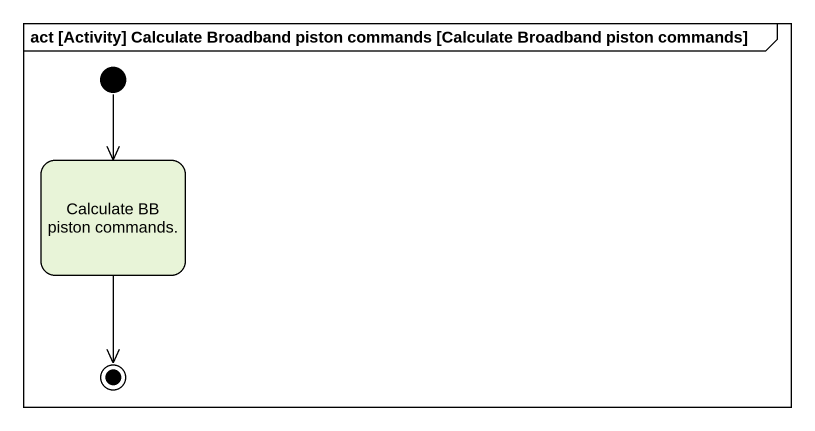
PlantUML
@startuml
mainframe act [Activity] Calculate Broadband piston commands [Calculate Broadband piston commands]
hide empty description
state "Calculate BB piston commands." as Calculate_BB_piston_commands
[*] --> Calculate_BB_piston_commands
Calculate_BB_piston_commands --> [*]
@enduml
